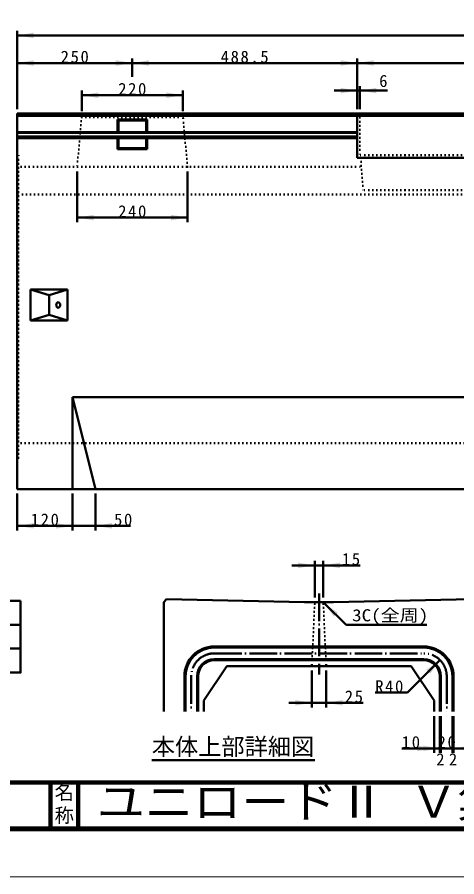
# Model space of a CAD drawing. Units: millimetres, scale not verified. Extents: x -2102 to 2102, y -1485 to 1485.
# Drawn here: x -165 to 790, y -1485 to 383 of the extents above; entities that cross this region are included whole.
import ezdxf
from ezdxf.enums import TextEntityAlignment as Align

# ---------------------------------------------------------------- set-up
doc = ezdxf.new("R2010")
doc.units = ezdxf.units.MM
doc.header["$LTSCALE"] = 5
doc.linetypes.add('DOTTED', pattern=[1.75, 0.25, -1.5])
doc.linetypes.add('LONG_DASHED_DOTTED', pattern=[15.25, 12, -1.5, 0.25, -1.5])
doc.layers.add('0-0_V-nasSTD', color=7, linetype='Continuous', lineweight=35)
doc.layers.add('0-1_0', color=7, linetype='Continuous', lineweight=50)
doc.styles.add('ＭＳ ゴシック', font='')
doc.styles.get('ＭＳ ゴシック').set_extended_font_data('MS Gothic')

msp = doc.modelspace()

# ---------------------------------------------------------------- linework, layer by layer
at = {"layer": '0-0_V-nasSTD', "lineweight": 50}
for p, q in [((-164.724, 173.874), (-164.724, -642.126)), ((-164.724, 173.874), (573.776, 173.874)), ((-164.724, 168.874), (573.776, 168.874)), ((573.776, 173.874), (573.776, 77.874)), ((1096.776, 173.874), (573.776, 173.874)), ((835.276, 168.874), (573.776, 168.874)), ((52.976, 161.174), (117.576, 161.174)), ((52.976, 161.174), (55.276, 158.874)), ((52.976, 161.174), (52.976, 133.889)), ((55.276, 158.874), (115.276, 158.874)), ((55.276, 158.874), (55.276, 133.889)), ((115.276, 158.874), (117.576, 161.174)), ((115.276, 158.874), (115.276, 133.889)), ((117.576, 161.174), (117.576, 133.889)), ((-164.724, 133.889), (573.776, 133.889)), ((-164.724, 131.874), (573.776, 131.874)), ((-164.724, 123.874), (573.776, 123.874)), ((-164.724, 120.516), (573.776, 120.516)), ((52.976, 120.516), (52.976, 96.574)), ((55.276, 120.516), (55.276, 98.874)), ((115.276, 120.516), (115.276, 98.874)), ((117.576, 120.516), (117.576, 96.574)), ((52.976, 96.574), (55.276, 98.874)), ((52.976, 96.574), (117.576, 96.574)), ((55.276, 98.874), (115.276, 98.874)), ((115.276, 98.874), (117.576, 96.574)), ((-135.724, -208.626), (-135.724, -275.626)), ((-135.724, -208.626), (-55.724, -208.626)), ((-95.724, -220.626), (-95.724, -263.626)), ((-55.724, -208.626), (-55.724, -275.626)), ((-135.724, -275.626), (-55.724, -275.626)), ((-44.724, -442.126), (-44.724, -642.126)), ((-44.724, -442.126), (835.276, -442.126)), ((-44.724, -442.126), (5.276, -642.126)), ((-164.724, -642.126), (1835.276, -642.126)), ((-157.5, -885), (-342.5, -885)), ((-157.5, -937), (-157.5, -885)), ((153.433, -1125.807), (153.433, -888.057)), ((-342.5, -937), (-157.5, -937)), ((-157.5, -989), (-157.5, -937)), ((-342.5, -989), (-157.5, -989)), ((200.933, -1049.307), (200.933, -1125.807)), ((225.933, -1049.307), (225.933, -1125.807)), ((755.933, -1049.307), (755.933, -1125.807)), ((780.933, -1049.307), (780.933, -1125.807))]:
    msp.add_line(p, q, dxfattribs=at)
at = {"layer": '0-0_V-nasSTD', "linetype": 'DOTTED', "lineweight": 50}
for p, q in [((-164.724, 168.874), (573.776, 168.874)), ((-24.724, 165.874), (-27.724, 168.874)), ((579.776, 173.874), (579.776, 77.874)), ((-24.724, 165.874), (-34.724, 57.874)), ((205.276, 57.874), (195.276, 165.874)), ((-164.724, 91.874), (-161.724, 89.874)), ((-161.724, -574.126), (-161.724, 89.874)), ((835.276, 83.874), (579.776, 83.874)), ((581.526, 77.874), (586.963, 7.155)), ((-164.724, 67.874), (-161.724, 69.874)), ((-164.724, 57.874), (583.064, 57.874)), ((835.276, 7.155), (586.963, 7.155)), ((835.276, -2.126), (-164.724, -2.126)), ((-164.724, -542.126), (835.276, -542.126)), ((-164.724, -552.126), (-161.724, -554.126)), ((-164.724, -576.126), (-161.724, -574.126))]:
    msp.add_line(p, q, dxfattribs=at)
at = {"layer": '0-0_V-nasSTD', "linetype": 'LONG_DASHED_DOTTED', "lineweight": 50}
for p, q in [((213.433, -1049.307), (213.433, -1125.807)), ((768.433, -1049.307), (768.433, -1125.807))]:
    msp.add_line(p, q, dxfattribs=at)
at = {"layer": '0-0_V-nasSTD', "lineweight": 100}
for p, q in [((-92.5, -1280), (-92.5, -1380)), ((-32.5, -1280), (-32.5, -1380)), ((-1997.5, -1380), (1997.5, -1380))]:
    msp.add_line(p, q, dxfattribs=at)
at = {"layer": '0-0_V-nasSTD', "lineweight": 18}
for points in [[(-2102.5, -1485), (-2102.5, 1485), (2102.5, 1485), (2102.5, -1485)], [(-2002.5, -1385), (-2002.5, 1385), (2002.5, 1385), (2002.5, -1385)]]:
    msp.add_lwpolyline(points, close=True, dxfattribs=at)
at = {"layer": '0-0_V-nasSTD', "linetype": 'DOTTED', "lineweight": 50}
msp.add_lwpolyline([(-24.724, 165.874), (195.276, 165.874), (198.276, 168.874)], dxfattribs=at)
at = {"layer": '0-0_V-nasSTD', "lineweight": 50}
for points in [[(1096.776, 173.874), (1096.776, 77.874), (573.776, 77.874)], [(-135.724, -208.626), (-95.724, -220.626), (-55.724, -208.626)], [(-135.724, -275.626), (-95.724, -263.626), (-55.724, -275.626)], [(-342.5, -1041), (-157.5, -1041), (-157.5, -989)]]:
    msp.add_lwpolyline(points, dxfattribs=at)
for centre, radius, start, end in [((263.433, -1049.307), 62.5, 90, 180), ((718.433, -1049.307), 62.5, 0, 90), ((263.433, -1049.307), 37.5, 90, 180), ((718.433, -1049.307), 37.5, 0, 90)]:
    msp.add_arc(centre, radius, start, end, dxfattribs=at)
at = {"layer": '0-0_V-nasSTD', "linetype": 'LONG_DASHED_DOTTED', "lineweight": 50}
for centre, start, end in [((263.433, -1049.307), 90, 180), ((718.433, -1049.307), 0, 90)]:
    msp.add_arc(centre, 50, start, end, dxfattribs=at)
at = {"layer": '0-0_V-nasSTD', "lineweight": 50}
msp.add_ellipse((-75.724, -242.126), major_axis=(0, 6), ratio=0.707107, dxfattribs=at)
at = {"layer": '0-0_V-nasSTD'}
for points in [[(-164.724, 343.874), (-128.724, 337.874), (-128.724, 349.874)], [(-164.724, 283.874), (-128.724, 277.874), (-128.724, 289.874)], [(49.276, 277.874), (49.276, 289.874), (85.276, 283.874)], [(85.276, 283.874), (121.276, 277.874), (121.276, 289.874)], [(537.776, 277.874), (537.776, 289.874), (573.776, 283.874)], [(573.776, 283.874), (609.776, 277.874), (609.776, 289.874)], [(537.776, 217.874), (537.776, 229.874), (573.776, 223.874)], [(579.776, 223.874), (615.776, 217.874), (615.776, 229.874)], [(-24.724, 213.874), (11.276, 207.874), (11.276, 219.874)], [(159.276, 207.874), (159.276, 219.874), (195.276, 213.874)], [(-34.724, -52.126), (1.276, -58.126), (1.276, -46.126)], [(169.276, -58.126), (169.276, -46.126), (205.276, -52.126)], [(-164.724, -722.126), (-128.724, -728.126), (-128.724, -716.126)], [(-80.724, -728.126), (-80.724, -716.126), (-44.724, -722.126)], [(5.276, -722.126), (41.276, -728.126), (41.276, -716.126)], [(445.558, -814.057), (445.558, -802.057), (481.558, -808.057)], [(500.308, -808.057), (536.308, -814.057), (536.308, -802.057)], [(502.183, -889.932), (523.397, -919.631), (531.882, -911.146)], [(724.09, -1035.165), (732.575, -1043.651), (753.789, -1013.952)], [(439.308, -1112.807), (439.308, -1100.807), (475.308, -1106.807)], [(506.558, -1106.807), (542.558, -1112.807), (542.558, -1100.807)], [(704.933, -1211.807), (704.933, -1199.807), (740.933, -1205.807)], [(717.433, -1211.807), (717.433, -1199.807), (753.433, -1205.807)], [(783.433, -1205.807), (819.433, -1211.807), (819.433, -1199.807)]]:
    msp.add_solid(points, dxfattribs=at)
at = {"layer": '0-1_0'}
for p, q in [((-164.724, 183.874), (-164.724, 353.874)), ((-164.724, 343.874), (1835.276, 343.874)), ((-164.724, 283.874), (85.276, 283.874)), ((85.276, 253.874), (85.276, 293.874)), ((85.276, 283.874), (573.776, 283.874)), ((573.776, 183.874), (573.776, 293.874)), ((573.776, 283.874), (1096.776, 283.874)), ((579.776, 183.874), (579.776, 233.874)), ((-24.724, 178.874), (-24.724, 223.874)), ((-24.724, 213.874), (195.276, 213.874)), ((195.276, 178.874), (195.276, 223.874)), ((523.776, 223.874), (573.776, 223.874)), ((573.776, 223.874), (579.776, 223.874)), ((639.776, 223.874), (579.776, 223.874)), ((-34.724, 47.874), (-34.724, -62.126)), ((205.276, 47.874), (205.276, -62.126)), ((-34.724, -52.126), (205.276, -52.126)), ((-164.724, -652.126), (-164.724, -732.126)), ((-44.724, -652.126), (-44.724, -732.126)), ((5.276, -652.126), (5.276, -732.126)), ((81.254, -722.126), (5.276, -722.126)), ((481.558, -878.057), (481.558, -798.057)), ((500.308, -878.057), (500.308, -798.057)), ((431.558, -808.057), (481.558, -808.057)), ((481.558, -808.057), (500.308, -808.057)), ((580.308, -808.057), (500.308, -808.057)), ((459.683, -888.057), (522.183, -888.057)), ((502.183, -889.932), (549.894, -937.643)), ((724.894, -937.643), (549.894, -937.643)), ((263.433, -984.307), (718.433, -984.307)), ((263.433, -986.807), (718.433, -986.807)), ((290.933, -1026.807), (240.933, -1101.807)), ((263.433, -1011.807), (718.433, -1011.807)), ((263.433, -1014.307), (718.433, -1014.307)), ((290.933, -1026.807), (690.933, -1026.807)), ((475.308, -1026.807), (506.558, -1026.807)), ((683.078, -1084.663), (753.789, -1013.952)), ((690.933, -1026.807), (740.933, -1101.807)), ((475.308, -1036.807), (475.308, -1116.807)), ((506.558, -1036.807), (506.558, -1116.807)), ((198.433, -1089.307), (198.433, -1049.307)), ((228.433, -1089.307), (228.433, -1049.307)), ((753.433, -1049.307), (753.433, -1089.307)), ((783.433, -1049.307), (783.433, -1089.307)), ((198.433, -1125.807), (198.433, -1089.307)), ((228.433, -1125.807), (228.433, -1089.307)), ((240.933, -1101.807), (240.933, -1125.807)), ((683.078, -1084.663), (613.078, -1084.663)), ((740.933, -1101.807), (740.933, -1125.807)), ((753.433, -1089.307), (753.433, -1125.807)), ((783.433, -1089.307), (783.433, -1125.807)), ((425.308, -1106.807), (475.308, -1106.807)), ((475.308, -1106.807), (506.558, -1106.807)), ((586.558, -1106.807), (506.558, -1106.807)), ((740.933, -1135.807), (740.933, -1215.807)), ((753.433, -1135.807), (753.433, -1215.807)), ((755.933, -1135.807), (755.933, -1215.807)), ((780.933, -1135.807), (780.933, -1215.807)), ((783.433, -1135.807), (783.433, -1215.807)), ((670.933, -1205.807), (740.933, -1205.807)), ((740.933, -1205.807), (753.433, -1205.807)), ((127.697, -1231.593), (481.707, -1231.593))]:
    msp.add_line(p, q, dxfattribs=at)
at = {"layer": '0-1_0', "linetype": 'LONG_DASHED_DOTTED'}
for p, q in [((490.933, -869.307), (490.933, -1045.557)), ((263.433, -999.307), (718.433, -999.307))]:
    msp.add_line(p, q, dxfattribs=at)
at = {"layer": '0-1_0', "linetype": 'DOTTED'}
for p, q in [((481.558, -891.807), (475.308, -1026.807)), ((500.308, -891.807), (506.558, -1026.807))]:
    msp.add_line(p, q, dxfattribs=at)
at = {"layer": '0-1_0', "lineweight": 100}
msp.add_line((-1997.5, -1280), (1997.5, -1280), dxfattribs=at)
at = {"layer": '0-1_0'}
for points in [[(-164.724, -722.126), (-44.724, -722.126), (5.276, -722.126)], [(459.683, -888.057), (159.683, -881.807), (153.433, -888.057)], [(522.183, -888.057), (822.183, -881.807), (828.433, -888.057)], [(753.433, -1205.807), (755.933, -1205.807), (780.933, -1205.807), (783.433, -1205.807), (828.433, -1205.807)]]:
    msp.add_lwpolyline(points, dxfattribs=at)
at = {"layer": '0-1_0', "linetype": 'DOTTED'}
for points in [[(481.558, -891.807), (477.808, -888.057), (504.058, -888.057)], [(481.558, -891.807), (500.308, -891.807), (504.058, -888.057)]]:
    msp.add_lwpolyline(points, dxfattribs=at)
at = {"layer": '0-1_0'}
for centre, radius, start, end in [((263.433, -1049.307), 65, 90, 180), ((718.433, -1049.307), 65, 0, 90), ((263.433, -1049.307), 35, 90, 180), ((718.433, -1049.307), 35, 0, 90)]:
    msp.add_arc(centre, radius, start, end, dxfattribs=at)

# ---------------------------------------------------------------- texts
at = {"layer": '0-0_V-nasSTD', "style": 'ＭＳ ゴシック'}
for s, height, p in [('6', 26.39, (621.776, 223.874)), ('本体上部詳細図', 36.95, (127.697, -1231.593)), ('2', 26.39, (745.683, -1250.807)), ('2', 26.39, (773.183, -1250.807)), ('名', 30.79, (-83.518, -1326.001)), ('称', 30.79, (-83.524, -1375.99))]:
    msp.add_text(s, height=height, dxfattribs=at).set_placement(p, align=Align.BOTTOM_LEFT)
for s, height, width, p in [('3C(全周)', 26.39, 1.15, (562.894, -937.643)), ('ユニロードⅡ Ｖ集水', 69.65, 1.1, (8.5, -1377.53))]:
    msp.add_text(s, height=height, dxfattribs=dict(at, width=width)).set_placement(p, align=Align.BOTTOM_LEFT)
at = {"layer": '0-0_V-nasSTD', "char_height": 26.39, "attachment_point": 7, "style": 'ＭＳ ゴシック'}
for s, insert in [('\\T1.2;250', (-70.324, 283.874)), ('\\T1.2;488.5', (277.326, 283.874)), ('\\T1.2;220', (54.676, 213.874)), ('\\T1.2;240', (54.676, -52.126)), ('\\T1.2;120', (-135.324, -722.126)), ('\\T1.2;50', (45.676, -722.129)), ('\\T1.2;15', (540.708, -808.057)), ('\\T1.2;R40', (613.078, -1084.663)), ('\\T1.2;25', (546.958, -1106.807)), ('\\T1.2;10', (670.933, -1205.807)), ('\\T1.2;20', (748.633, -1205.807))]:
    msp.add_mtext(s, dxfattribs=dict(at, insert=insert))

doc.saveas('drawing.dxf')
